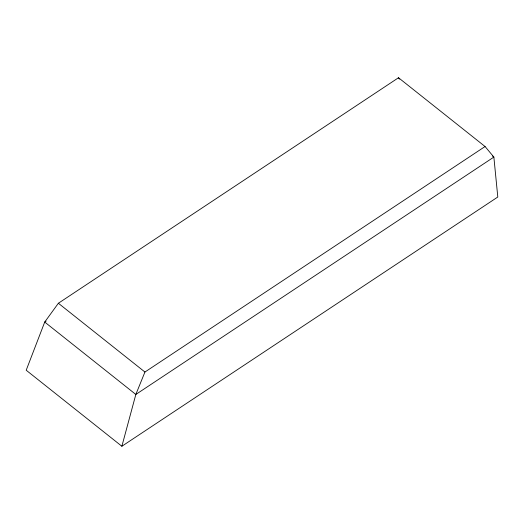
<?xml version="1.0" encoding="UTF-8"?>
<svg xmlns="http://www.w3.org/2000/svg" width="524" height="524" viewBox="0 0 524 524"><rect width="100%" height="100%" fill="white"/><g stroke="black" fill="none" stroke-linecap="round" stroke-linejoin="round"><path stroke-width="0.79" d="M121.869 446.258L135.834 394.461L144.938 372.033L485.067 146.523L493.863 157.082L497.8 197.011L121.869 446.258L26.2 370.232L44.723 322.057L58.38 303.252L398.509 77.742L485.067 146.523M46.086 321.153L44.723 322.057L135.834 394.461L493.863 157.082L492.593 156.073M58.38 303.252L144.938 372.033M398.509 77.742L399.36 79.131"/></g></svg>
